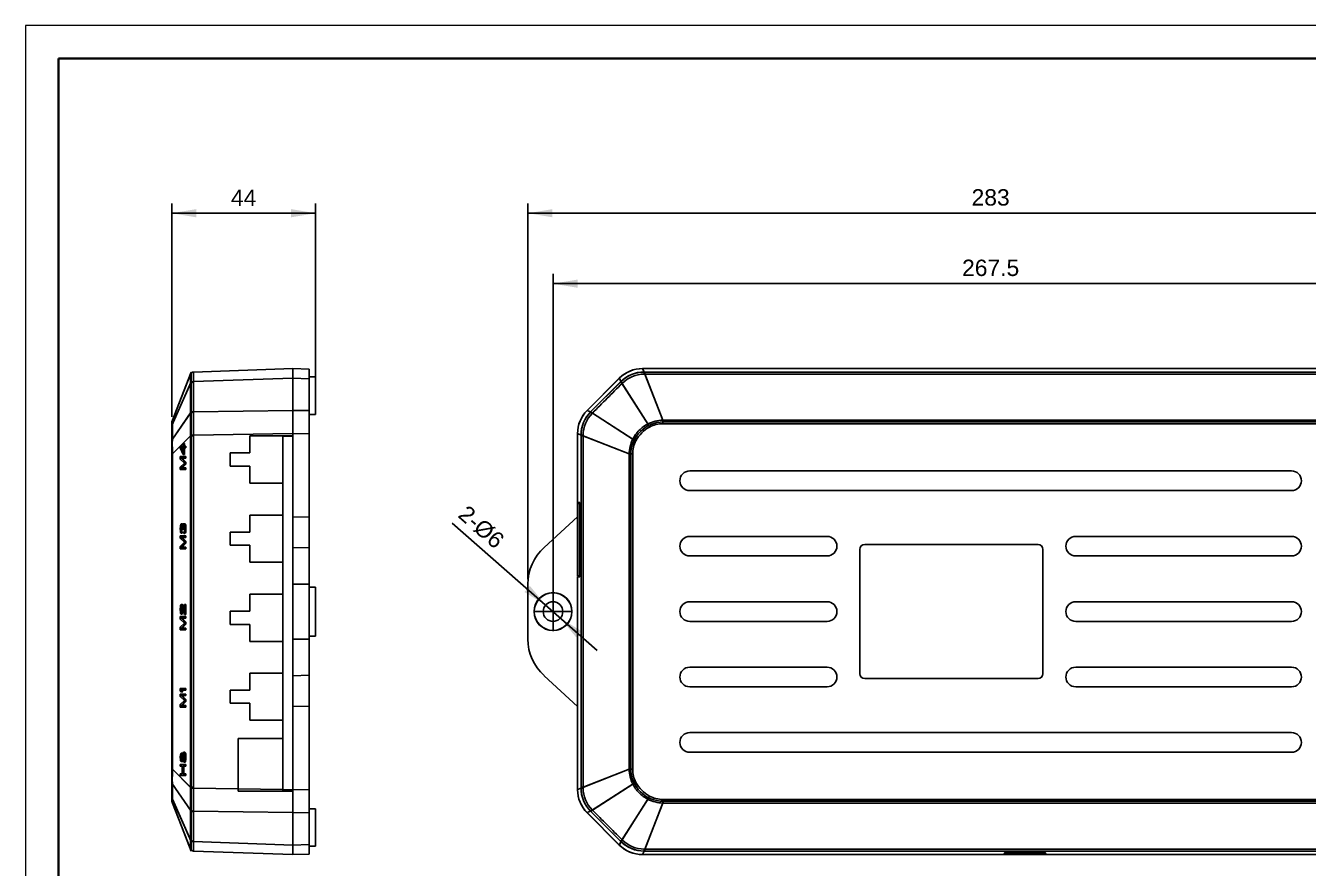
# Model space of a CAD drawing. Header units: millimetres. Extents: x -297 to 297, y -210 to 210.
# Drawn here: x -297 to 95.1, y -47.6 to 210 of the extents above; entities that cross this region are included whole.
import ezdxf

# ---------------------------------------------------------------- set-up
doc = ezdxf.new("R2010")
doc.units = ezdxf.units.MM
doc.layers.get('0').update_dxf_attribs({"lineweight": 20})
doc.layers.add('粗实线层', color=7, linetype='Continuous', lineweight=35)
doc.layers.add('细实线层', color=7, linetype='Continuous', lineweight=18)
doc.styles.add('标准', font='')
doc.styles.get('标准').set_extended_font_data('arial')
doc.dimstyles.new('标准', dxfattribs={"dimscale": 1.5, "dimtxt": 3.333333, "dimasz": 5, "dimexe": 2, "dimexo": 1, "dimgap": 1.5, "dimtad": 1, "dimdec": 1, "dimdsep": 46, "dimtxsty": '标准', "dimcen": 2.5, "dimdle": 10, "dimclrd": 256, "dimclre": 256, "dimclrt": 7, "dimadec": 0, "dimazin": 0, "dimtfac": 0.714286, "dimtdec": 1, "dimtmove": 0, "dimatfit": 3, "dimfxl": 0, "dimtolj": 1, "dimarcsym": 0})

# ---------------------------------------------------------------- blocks, each defined once
blk = doc.blocks.new('*X4')
at = {"lineweight": 25}
for points in [[(-135.78, 131.13), (-128.28, 132.38), (-128.28, 129.88)], [(131.8, 131.13), (124.3, 132.38), (124.3, 129.88)]]:
    blk.add_hatch(color=256, dxfattribs=at).paths.add_polyline_path(points, flags=0)
at = {"linetype": 'Continuous', "lineweight": 25}
for p, q in [((-135.78, 32.37), (-135.78, 134.13)), ((131.8, 32.37), (131.8, 134.13))]:
    blk.add_line(p, q, dxfattribs=at)
at = {"lineweight": 25}
blk.add_line((-135.78, 131.13), (131.8, 131.13), dxfattribs=at)
at = {"color": 7, "lineweight": 25, "insert": (-1.99, 135.93), "char_height": 5, "width": 33.9863, "attachment_point": 5, "style": '标准'}
blk.add_mtext('267.5', dxfattribs=at)
blk = doc.blocks.new('*X5')
at = {"lineweight": 25}
for points in [[(-143.45, 152.66), (-135.95, 153.91), (-135.95, 151.41)], [(139.48, 152.66), (131.98, 153.91), (131.98, 151.41)]]:
    blk.add_hatch(color=256, dxfattribs=at).paths.add_polyline_path(points, flags=0)
at = {"linetype": 'Continuous', "lineweight": 25}
for p, q in [((-143.45, 40.77), (-143.45, 155.66)), ((139.48, 40.77), (139.48, 155.66))]:
    blk.add_line(p, q, dxfattribs=at)
at = {"lineweight": 25}
blk.add_line((-143.45, 152.66), (139.48, 152.66), dxfattribs=at)
at = {"color": 7, "lineweight": 25, "insert": (-1.99, 157.46), "char_height": 5, "width": 22.2637, "attachment_point": 5, "style": '标准'}
blk.add_mtext('283', dxfattribs=at)
blk = doc.blocks.new('*X6')
at = {"lineweight": 25}
for points in [[(-138.04, 32.85), (-142.85, 38.73), (-144.5, 36.85)], [(-133.52, 28.89), (-127.06, 24.89), (-128.71, 23.01)]]:
    blk.add_hatch(color=256, dxfattribs=at).paths.add_polyline_path(points, flags=0)
blk.add_line((-166.63, 57.91), (-122.24, 19.01), dxfattribs=at)
at = {"color": 7, "lineweight": 25, "insert": (-157.73, 56.69), "char_height": 5, "width": 30.0152, "attachment_point": 5, "rotation": 318.7627, "style": '标准'}
blk.add_mtext('2-%%C6', dxfattribs=at)
blk = doc.blocks.new('*X8')
at = {"lineweight": 25}
for points in [[(-252.35, 152.66), (-244.85, 153.91), (-244.85, 151.41)], [(-208.35, 152.66), (-215.85, 153.91), (-215.85, 151.41)]]:
    blk.add_hatch(color=256, dxfattribs=at).paths.add_polyline_path(points, flags=0)
at = {"linetype": 'Continuous', "lineweight": 25}
for p, q in [((-252.35, 90.37), (-252.35, 155.66)), ((-208.35, 92.62), (-208.35, 155.66))]:
    blk.add_line(p, q, dxfattribs=at)
at = {"lineweight": 25}
blk.add_line((-252.35, 152.66), (-208.35, 152.66), dxfattribs=at)
at = {"color": 7, "lineweight": 25, "insert": (-230.35, 157.41), "char_height": 5, "width": 14.6799, "attachment_point": 5, "style": '标准'}
blk.add_mtext('44', dxfattribs=at)
blk = doc.blocks.new('$CAXA_FRAME_13B17AC1$')
at = {"layer": '粗实线层'}
for p, q in [((-287, 200), (-287, -200)), ((287, 200), (-287, 200))]:
    blk.add_line(p, q, dxfattribs=at)
at = {"layer": '细实线层'}
for p, q in [((297, 210), (-297, 210)), ((-297, 210), (-297, -210))]:
    blk.add_line(p, q, dxfattribs=at)

msp = doc.modelspace()

# ---------------------------------------------------------------- linework, layer by layer
at = {"color": 7, "lineweight": 25}
for p, q in [((-246.35, 104.08), (-252.35, 88.87)), ((-252.14, 89.4), (-246.59, 103.47)), ((-246.35, 104.08), (-246.35, -42.34)), ((-246.35, -42.34), (-246.35, 104.08)), ((-245.69, 104.1), (-215.35, 105.16)), ((-245.69, 101.18), (-215.35, 102.24)), ((-215.35, -43.42), (-215.35, 105.16)), ((-215.35, 105.16), (-210.35, 104.99)), ((-215.35, 102.24), (-210.35, 102.06)), ((-210.35, 39.27), (-210.35, 104.99)), ((-210.35, 102.62), (-208.35, 102.62)), ((-208.35, 102.62), (-208.35, 91.12)), ((-115.51, 102.24), (-125.35, 92.39)), ((-125.35, 92.33), (-115.45, 102.24)), ((-115.45, 102.24), (-115.01, 101.18)), ((104.46, 105.16), (-108.44, 105.16)), ((-108.38, 105.16), (-107.94, 104.1)), ((-107.95, 103.47), (-107.7, 103.47)), ((-107.94, 104.1), (-107.7, 104.1)), ((-107.93, 104.08), (-101.99, 88.87)), ((103.96, 104.08), (-107.93, 104.08)), ((103.96, 104.08), (-107.93, 104.08)), ((-107.7, 104.1), (-107.7, 103.47)), ((-107.7, 104.1), (103.72, 104.1)), ((-102.2, 89.4), (-107.7, 103.47)), ((-107.7, 103.47), (103.72, 103.47)), ((-246.35, 101.15), (-252.35, 87.8)), ((-252.15, 88.23), (-246.58, 100.62)), ((-246.58, 100.73), (-246.58, 100.62)), ((-115, 101.15), (-124.27, 91.89)), ((-115, 101.15), (-124.27, 91.89)), ((-124.19, 92), (-115.12, 101.07)), ((-115.12, 101.07), (-115.01, 101.18)), ((-115.12, 101.07), (-114.66, 100.62)), ((-115, 101.15), (-106.49, 87.8)), ((-114.66, 100.62), (-114.55, 100.73)), ((-106.77, 88.23), (-114.66, 100.62)), ((-246.35, 91.89), (-252.35, 83.3)), ((-252.15, 83.58), (-246.58, 91.54)), ((-246.58, 91.54), (-246.58, 91.44)), ((-215.35, 92.33), (-245.69, 91.89)), ((-215.35, 92.39), (-210.35, 92.32)), ((-210.35, 91.12), (-208.35, 91.12)), ((-124.29, 91.89), (-125.35, 92.33)), ((-124.29, 91.89), (-124.19, 92)), ((-124.27, 91.89), (-110.95, 83.3)), ((-124.19, 92), (-123.74, 91.54)), ((-123.85, 91.44), (-123.74, 91.54)), ((-111.39, 83.58), (-123.74, 91.54)), ((-252.35, 88.87), (-252.35, -27.13)), ((-252.35, -27.12), (-252.35, 88.87)), ((-252.35, -26.56), (-252.35, 88.3)), ((-106.27, 87.29), (-106.77, 88.23)), ((-102.2, 88.3), (-102.2, 89.4)), ((98.22, 89.4), (-102.2, 89.4)), ((98.22, 88.3), (-102.2, 88.3)), ((98.01, 88.87), (-101.99, 88.87)), ((98.01, 88.87), (-101.99, 88.87)), ((-246.35, 84.82), (-252.35, 78.87)), ((-246.59, 84.58), (-252.14, 79.08)), ((-246.59, 84.84), (-246.59, -23.09)), ((-245.69, 84.83), (-246.59, 84.84)), ((-245.69, 84.58), (-246.59, 84.58)), ((-215.35, 85.27), (-245.69, 84.83)), ((-245.69, 84.58), (-245.69, -22.84)), ((-228.45, 84.57), (-228.45, 79.37)), ((-215.35, 84.57), (-228.45, 84.57)), ((-215.35, 84.47), (-218.35, 84.37)), ((-218.35, -23.82), (-218.35, 84.37)), ((-217.35, 84.4), (-217.35, 84.57)), ((-215.35, 85.32), (-210.35, 85.25)), ((-128.28, 41.71), (-128.28, 85.32)), ((-127.22, 84.83), (-128.28, 85.27)), ((-127.22, 84.58), (-127.22, 84.83)), ((-127.22, -22.84), (-127.22, 84.58)), ((-127.22, 84.58), (-126.59, 84.58)), ((-127.2, 84.82), (-127.2, -23.08)), ((-127.2, 84.82), (-127.2, -23.08)), ((-127.2, 84.82), (-111.99, 78.87)), ((-126.59, 84.58), (-126.58, 84.84)), ((-126.59, -22.84), (-126.59, 84.58)), ((-112.52, 79.08), (-126.59, 84.58)), ((-110.44, 83.09), (-111.39, 83.58)), ((-252.35, 79.08), (-252.14, 79.08)), ((-252.14, -17.34), (-252.14, 79.08)), ((-249.74, 80.94), (-249.74, 81.44)), ((-249.74, 81.44), (-248.89, 81.44)), ((-248.89, 78.94), (-249.74, 80.94)), ((-249.49, 80.94), (-248.89, 79.52)), ((-248.89, 80.94), (-249.49, 80.94)), ((-249.21, 80.94), (-248.89, 80.19)), ((-248.89, 80.19), (-249.21, 80.94)), ((-248.89, 81.44), (-248.89, 82.27)), ((-248.43, 82.27), (-248.89, 82.27)), ((-248.89, 79.52), (-248.89, 80.94)), ((-248.43, 78.94), (-248.89, 78.94)), ((-248.71, 82.27), (-248.71, 81.44)), ((-247.99, 81.44), (-248.71, 81.44)), ((-248.71, 80.94), (-248.71, 78.94)), ((-247.99, 80.94), (-248.71, 80.94)), ((-248.43, 82.27), (-248.43, 81.44)), ((-248.43, 82.27), (-248.43, 81.44)), ((-248.43, 80.94), (-248.43, 78.94)), ((-248.43, 80.94), (-248.43, 78.94)), ((-248.27, 81.44), (-248.27, 80.94)), ((-247.99, 81.44), (-247.99, 80.94)), ((-247.99, 81.44), (-247.99, 80.94)), ((-234.45, 79.37), (-234.45, 75.37)), ((-234.45, 79.37), (-228.45, 79.37)), ((-112.52, 79.08), (-112.52, -17.34)), ((-111.42, 79.08), (-112.52, 79.08)), ((-111.99, 78.87), (-111.99, -17.13)), ((-111.99, 78.87), (-111.99, -17.13)), ((-111.42, 79.08), (-111.42, -17.34)), ((-249.74, 77.52), (-249.74, 78.27)), ((-247.99, 78.27), (-249.74, 78.27)), ((-248.42, 76.27), (-249.74, 77.52)), ((-249.74, 75.02), (-248.42, 76.27)), ((-249.74, 74.27), (-249.74, 75.02)), ((-249.42, 77.77), (-248.27, 76.6)), ((-247.99, 77.77), (-249.42, 77.77)), ((-248.27, 75.94), (-249.42, 74.77)), ((-247.99, 74.77), (-249.42, 74.77)), ((-249.14, 77.77), (-247.99, 76.6)), ((-249.14, 77.77), (-247.99, 76.6)), ((-247.99, 75.94), (-249.14, 74.77)), ((-247.99, 75.94), (-249.14, 74.77)), ((-248.27, 78.27), (-248.27, 77.77)), ((-248.27, 76.6), (-248.27, 75.94)), ((-247.99, 76.6), (-248.27, 76.6)), ((-247.99, 75.94), (-248.27, 75.94)), ((-248.27, 74.77), (-248.27, 74.27)), ((-247.99, 78.27), (-247.99, 77.77)), ((-247.99, 78.27), (-247.99, 77.77)), ((-247.99, 76.6), (-247.99, 75.94)), ((-247.99, 76.6), (-247.99, 75.94)), ((-247.99, 74.77), (-247.99, 74.27)), ((-247.99, 74.77), (-247.99, 74.27)), ((-234.45, 75.37), (-228.45, 75.37)), ((-228.45, 75.37), (-228.45, 70.17)), ((-247.99, 74.27), (-249.74, 74.27)), ((90.01, 73.87), (-93.99, 73.87)), ((-218.35, 70.17), (-228.45, 70.17)), ((-93.99, 67.87), (90.01, 67.87)), ((-128.28, 64.27), (-127.56, 64.27)), ((-128.28, 64.03), (-128.18, 63.94)), ((-128.28, 64.03), (-127.56, 64.03)), ((-128.18, 63.94), (-128.18, 41.81)), ((-127.56, 63.94), (-128.18, 63.94)), ((-127.56, 64.27), (-127.56, 41.47)), ((-228.45, 60.37), (-228.45, 55.17)), ((-218.35, 60.37), (-228.45, 60.37)), ((-215.35, 59.85), (-210.35, 59.78)), ((-138.53, 50.46), (-128.28, 59.85)), ((-249.74, 56.32), (-249.71, 56.9)), ((-249.74, 56.15), (-249.74, 56.32)), ((-249.71, 55.57), (-249.74, 56.15)), ((-249.71, 56.9), (-249.64, 57.24)), ((-249.64, 55.24), (-249.71, 55.57)), ((-249.64, 57.24), (-249.52, 57.57)), ((-249.52, 54.9), (-249.64, 55.24)), ((-249.55, 56.82), (-249.58, 56.4)), ((-249.58, 56.4), (-249.58, 56.07)), ((-249.3, 56.4), (-249.58, 56.4)), ((-249.58, 56.07), (-249.55, 55.65)), ((-249.3, 56.07), (-249.58, 56.07)), ((-249.49, 57.07), (-249.55, 56.82)), ((-249.27, 56.82), (-249.55, 56.82)), ((-249.55, 55.65), (-249.49, 55.4)), ((-249.27, 55.65), (-249.55, 55.65)), ((-249.52, 57.57), (-249.39, 57.65)), ((-249.39, 54.82), (-249.52, 54.9)), ((-249.39, 57.24), (-249.49, 57.07)), ((-249.21, 57.07), (-249.49, 57.07)), ((-249.49, 55.4), (-249.39, 55.24)), ((-249.21, 55.4), (-249.49, 55.4)), ((-249.05, 57.65), (-249.39, 57.65)), ((-249.39, 55.24), (-249.39, 54.82)), ((-249.11, 55.24), (-249.39, 55.24)), ((-249.33, 57.65), (-249.21, 57.57)), ((-249.21, 57.07), (-249.33, 57.24)), ((-249.27, 56.82), (-249.3, 56.4)), ((-249.27, 56.82), (-249.3, 56.4)), ((-249.3, 56.4), (-249.3, 56.07)), ((-249.3, 56.4), (-249.3, 56.07)), ((-249.3, 56.07), (-249.27, 55.65)), ((-249.3, 56.07), (-249.27, 55.65)), ((-249.21, 57.07), (-249.27, 56.82)), ((-249.21, 57.07), (-249.27, 56.82)), ((-249.27, 55.65), (-249.21, 55.4)), ((-249.27, 55.65), (-249.21, 55.4)), ((-249.21, 57.57), (-249.11, 57.4)), ((-248.93, 57.57), (-249.21, 57.57)), ((-249.14, 56.9), (-249.21, 57.07)), ((-249.21, 55.4), (-249.11, 55.24)), ((-249.21, 55.4), (-249.11, 55.24)), ((-249.08, 56.4), (-249.14, 56.9)), ((-249.11, 57.4), (-249.02, 57.07)), ((-248.96, 57.4), (-249.11, 57.4)), ((-249.11, 55.24), (-249.11, 54.82)), ((-249.11, 55.24), (-249.11, 54.82)), ((-249.08, 56.07), (-249.08, 56.4)), ((-248.68, 56.07), (-249.08, 56.07)), ((-249.05, 57.65), (-248.93, 57.57)), ((-249.05, 57.65), (-248.93, 57.57)), ((-249.02, 57.07), (-248.96, 57.49)), ((-248.96, 57.49), (-248.86, 57.65)), ((-248.92, 56.9), (-248.96, 56.4)), ((-248.96, 56.4), (-248.96, 56.07)), ((-248.68, 56.4), (-248.96, 56.4)), ((-248.86, 57.15), (-248.92, 56.9)), ((-248.65, 56.9), (-248.92, 56.9)), ((-248.86, 57.65), (-248.74, 57.74)), ((-248.74, 57.32), (-248.86, 57.15)), ((-248.58, 57.15), (-248.86, 57.15)), ((-248.33, 57.74), (-248.74, 57.74)), ((-248.61, 57.32), (-248.74, 57.32)), ((-248.65, 56.9), (-248.68, 56.4)), ((-248.65, 56.9), (-248.68, 56.4)), ((-248.68, 56.4), (-248.68, 56.07)), ((-248.68, 56.4), (-248.68, 56.07)), ((-248.58, 57.15), (-248.65, 56.9)), ((-248.58, 57.15), (-248.65, 56.9)), ((-248.61, 57.74), (-248.52, 57.65)), ((-248.55, 57.24), (-248.61, 57.32)), ((-248.61, 55.15), (-248.55, 55.24)), ((-248.61, 54.74), (-248.61, 55.15)), ((-248.49, 57.07), (-248.55, 57.24)), ((-248.55, 55.24), (-248.49, 55.4)), ((-248.52, 57.65), (-248.42, 57.49)), ((-248.24, 57.65), (-248.52, 57.65)), ((-248.42, 54.99), (-248.52, 54.82)), ((-248.46, 56.9), (-248.49, 57.07)), ((-248.49, 55.4), (-248.46, 55.57)), ((-248.42, 56.49), (-248.46, 56.9)), ((-248.46, 55.57), (-248.42, 55.99)), ((-248.42, 57.49), (-248.36, 57.24)), ((-248.15, 57.49), (-248.42, 57.49)), ((-248.42, 55.99), (-248.42, 56.49)), ((-248.36, 55.24), (-248.42, 54.99)), ((-248.15, 54.99), (-248.42, 54.99)), ((-248.36, 57.24), (-248.3, 56.9)), ((-248.08, 57.24), (-248.36, 57.24)), ((-248.3, 55.57), (-248.36, 55.24)), ((-248.08, 55.24), (-248.36, 55.24)), ((-248.33, 57.74), (-248.24, 57.65)), ((-248.33, 57.74), (-248.24, 57.65)), ((-248.3, 56.9), (-248.27, 56.57)), ((-248.02, 56.9), (-248.3, 56.9)), ((-248.27, 55.9), (-248.3, 55.57)), ((-248.02, 55.57), (-248.3, 55.57)), ((-248.27, 56.57), (-248.27, 55.9)), ((-247.99, 56.57), (-248.27, 56.57)), ((-247.99, 55.9), (-248.27, 55.9)), ((-248.24, 57.65), (-248.15, 57.49)), ((-248.24, 57.65), (-248.15, 57.49)), ((-248.15, 54.99), (-248.24, 54.82)), ((-248.15, 54.99), (-248.24, 54.82)), ((-248.15, 57.49), (-248.08, 57.24)), ((-248.15, 57.49), (-248.08, 57.24)), ((-248.08, 55.24), (-248.15, 54.99)), ((-248.08, 55.24), (-248.15, 54.99)), ((-248.08, 57.24), (-248.02, 56.9)), ((-248.08, 57.24), (-248.02, 56.9)), ((-248.02, 55.57), (-248.08, 55.24)), ((-248.02, 55.57), (-248.08, 55.24)), ((-248.02, 56.9), (-247.99, 56.57)), ((-248.02, 56.9), (-247.99, 56.57)), ((-247.99, 55.9), (-248.02, 55.57)), ((-247.99, 55.9), (-248.02, 55.57)), ((-247.99, 56.57), (-247.99, 55.9)), ((-247.99, 56.57), (-247.99, 55.9)), ((-234.45, 55.17), (-234.45, 51.17)), ((-228.45, 55.17), (-234.45, 55.17)), ((-249.74, 53.32), (-249.74, 54.07)), ((-247.99, 54.07), (-249.74, 54.07)), ((-248.42, 52.07), (-249.74, 53.32)), ((-249.74, 50.82), (-248.42, 52.07)), ((-249.42, 53.57), (-248.27, 52.4)), ((-247.99, 53.57), (-249.42, 53.57)), ((-248.27, 51.74), (-249.42, 50.57)), ((-249.11, 54.82), (-249.39, 54.82)), ((-249.14, 53.57), (-247.99, 52.4)), ((-249.14, 53.57), (-247.99, 52.4)), ((-247.99, 51.74), (-249.14, 50.57)), ((-247.99, 51.74), (-249.14, 50.57)), ((-248.52, 54.82), (-248.61, 54.74)), ((-248.33, 54.74), (-248.61, 54.74)), ((-248.24, 54.82), (-248.52, 54.82)), ((-248.24, 54.82), (-248.33, 54.74)), ((-248.24, 54.82), (-248.33, 54.74)), ((-248.27, 54.07), (-248.27, 53.57)), ((-248.27, 52.4), (-248.27, 51.74)), ((-247.99, 52.4), (-248.27, 52.4)), ((-247.99, 51.74), (-248.27, 51.74)), ((-247.99, 54.07), (-247.99, 53.57)), ((-247.99, 54.07), (-247.99, 53.57)), ((-247.99, 52.4), (-247.99, 51.74)), ((-247.99, 52.4), (-247.99, 51.74)), ((-234.45, 51.17), (-228.45, 51.17)), ((-228.45, 51.17), (-228.45, 45.97)), ((-51.99, 53.87), (-93.99, 53.87)), ((12.51, 51.37), (-40.49, 51.37)), ((90.01, 53.87), (24.01, 53.87)), ((-249.74, 50.07), (-249.74, 50.82)), ((-247.99, 50.07), (-249.74, 50.07)), ((-247.99, 50.57), (-249.42, 50.57)), ((-248.27, 50.57), (-248.27, 50.07)), ((-247.99, 50.57), (-247.99, 50.07)), ((-247.99, 50.57), (-247.99, 50.07)), ((-215.35, 50.46), (-210.35, 50.33)), ((-93.99, 47.87), (-51.99, 47.87)), ((-41.99, 49.87), (-41.99, 11.87)), ((14.01, 11.87), (14.01, 49.87)), ((24.01, 47.87), (90.01, 47.87)), ((-218.35, 45.97), (-228.45, 45.97)), ((-215.35, 39.27), (-210.35, 39.27)), ((-210.35, 22.47), (-210.35, 39.27)), ((-143.45, 22.47), (-143.45, 39.27)), ((-128.28, 41.71), (-128.18, 41.81)), ((-128.28, 41.71), (-127.56, 41.71)), ((-128.28, 41.47), (-128.28, -23.58)), ((-128.28, 41.47), (-127.56, 41.47)), ((-128.18, 41.81), (-127.56, 41.81)), ((-228.45, 36.17), (-228.45, 30.97)), ((-218.35, 36.17), (-228.45, 36.17)), ((-210.35, 38.37), (-208.35, 38.37)), ((-208.35, 38.37), (-208.35, 23.37)), ((-135.78, 24.87), (-135.78, 36.87)), ((-249.74, 31.76), (-249.71, 32.26)), ((-249.74, 31.43), (-249.74, 31.76)), ((-249.71, 30.84), (-249.74, 31.43)), ((-249.71, 32.26), (-249.64, 32.59)), ((-249.64, 32.59), (-249.52, 32.93)), ((-249.55, 32.09), (-249.58, 31.68)), ((-249.58, 31.68), (-249.58, 31.34)), ((-249.3, 31.68), (-249.58, 31.68)), ((-249.49, 32.34), (-249.55, 32.09)), ((-249.27, 32.09), (-249.55, 32.09)), ((-249.52, 32.93), (-249.39, 33.01)), ((-249.39, 32.51), (-249.49, 32.34)), ((-249.21, 32.34), (-249.49, 32.34)), ((-249.05, 33.01), (-249.39, 33.01)), ((-249.33, 33.01), (-249.21, 32.93)), ((-249.21, 32.34), (-249.33, 32.51)), ((-249.27, 32.09), (-249.3, 31.68)), ((-249.27, 32.09), (-249.3, 31.68)), ((-249.3, 31.68), (-249.3, 31.34)), ((-249.3, 31.68), (-249.3, 31.34)), ((-249.21, 32.34), (-249.27, 32.09)), ((-249.21, 32.34), (-249.27, 32.09)), ((-249.21, 32.93), (-249.11, 32.76)), ((-248.93, 32.93), (-249.21, 32.93)), ((-248.42, 30.01), (-249.21, 32.34)), ((-249.11, 32.76), (-248.42, 30.68)), ((-248.83, 32.76), (-249.11, 32.76)), ((-249.05, 33.01), (-248.93, 32.93)), ((-249.05, 33.01), (-248.93, 32.93)), ((-248.93, 32.93), (-248.83, 32.76)), ((-248.93, 32.93), (-248.83, 32.76)), ((-248.83, 32.76), (-248.42, 31.52)), ((-248.83, 32.76), (-248.42, 31.52)), ((-248.42, 30.68), (-248.42, 33.01)), ((-247.99, 33.01), (-248.42, 33.01)), ((-248.27, 33.01), (-248.27, 30.01)), ((-247.99, 33.01), (-247.99, 30.01)), ((-247.99, 33.01), (-247.99, 30.01)), ((-51.99, 33.87), (-93.99, 33.87)), ((90.01, 33.87), (24.01, 33.87)), ((-249.74, 28.59), (-249.74, 29.34)), ((-247.99, 29.34), (-249.74, 29.34)), ((-248.42, 27.34), (-249.74, 28.59)), ((-249.64, 30.51), (-249.71, 30.84)), ((-249.52, 30.18), (-249.64, 30.51)), ((-249.58, 31.34), (-249.55, 30.93)), ((-249.3, 31.34), (-249.58, 31.34)), ((-249.55, 30.93), (-249.49, 30.68)), ((-249.27, 30.93), (-249.55, 30.93)), ((-249.39, 30.09), (-249.52, 30.18)), ((-249.49, 30.68), (-249.39, 30.51)), ((-249.21, 30.68), (-249.49, 30.68)), ((-249.42, 28.84), (-248.27, 27.68)), ((-247.99, 28.84), (-249.42, 28.84)), ((-249.39, 30.51), (-249.39, 30.09)), ((-249.11, 30.51), (-249.39, 30.51)), ((-249.11, 30.09), (-249.39, 30.09)), ((-249.3, 31.34), (-249.27, 30.93)), ((-249.3, 31.34), (-249.27, 30.93)), ((-249.27, 30.93), (-249.21, 30.68)), ((-249.27, 30.93), (-249.21, 30.68)), ((-249.21, 30.68), (-249.11, 30.51)), ((-249.21, 30.68), (-249.11, 30.51)), ((-249.14, 28.84), (-247.99, 27.68)), ((-249.14, 28.84), (-247.99, 27.68)), ((-249.11, 30.51), (-249.11, 30.09)), ((-249.11, 30.51), (-249.11, 30.09)), ((-247.99, 30.01), (-248.42, 30.01)), ((-248.27, 29.34), (-248.27, 28.84)), ((-248.27, 27.68), (-248.27, 27.01)), ((-247.99, 27.68), (-248.27, 27.68)), ((-247.99, 29.34), (-247.99, 28.84)), ((-247.99, 29.34), (-247.99, 28.84)), ((-247.99, 27.68), (-247.99, 27.01)), ((-247.99, 27.68), (-247.99, 27.01)), ((-234.45, 30.97), (-234.45, 26.97)), ((-228.45, 30.97), (-234.45, 30.97)), ((-141.78, 30.87), (-129.78, 30.87)), ((-93.99, 27.87), (-51.99, 27.87)), ((24.01, 27.87), (90.01, 27.87)), ((-249.74, 26.09), (-248.42, 27.34)), ((-249.74, 25.34), (-249.74, 26.09)), ((-247.99, 25.34), (-249.74, 25.34)), ((-248.27, 27.01), (-249.42, 25.84)), ((-247.99, 25.84), (-249.42, 25.84)), ((-247.99, 27.01), (-249.14, 25.84)), ((-247.99, 27.01), (-249.14, 25.84)), ((-247.99, 27.01), (-248.27, 27.01)), ((-248.27, 25.84), (-248.27, 25.34)), ((-247.99, 25.84), (-247.99, 25.34)), ((-247.99, 25.84), (-247.99, 25.34)), ((-234.45, 26.97), (-228.45, 26.97)), ((-228.45, 26.97), (-228.45, 21.77)), ((-218.35, 21.77), (-228.45, 21.77)), ((-215.35, 22.47), (-210.35, 22.47)), ((-208.35, 23.37), (-210.35, 23.37)), ((-210.35, -43.25), (-210.35, 22.47)), ((-218.35, 12.07), (-228.45, 12.07)), ((-228.45, 12.07), (-228.45, 6.87)), ((-51.99, 13.87), (-93.99, 13.87)), ((90.01, 13.87), (24.01, 13.87)), ((-215.35, 11.28), (-210.35, 11.41)), ((-128.28, 1.89), (-138.53, 11.28)), ((-93.99, 7.87), (-51.99, 7.87)), ((-40.49, 10.37), (12.51, 10.37)), ((24.01, 7.87), (90.01, 7.87)), ((-247.99, 7.34), (-249.74, 7.34)), ((-249.74, 6.84), (-249.74, 7.34)), ((-249.52, 6.34), (-249.74, 6.84)), ((-247.99, 5.67), (-249.74, 5.67)), ((-249.74, 4.92), (-249.74, 5.67)), ((-248.42, 3.67), (-249.74, 4.92)), ((-248.99, 6.34), (-249.52, 6.34)), ((-249.49, 6.84), (-249.27, 6.34)), ((-247.99, 6.84), (-249.49, 6.84)), ((-249.42, 5.17), (-248.27, 4)), ((-247.99, 5.17), (-249.42, 5.17)), ((-249.21, 6.84), (-248.99, 6.34)), ((-249.21, 6.84), (-248.99, 6.34)), ((-249.14, 5.17), (-247.99, 4)), ((-249.14, 5.17), (-247.99, 4)), ((-248.27, 7.34), (-248.27, 6.84)), ((-248.27, 5.67), (-248.27, 5.17)), ((-247.99, 4), (-248.27, 4)), ((-248.27, 4), (-248.27, 3.34)), ((-247.99, 7.34), (-247.99, 6.84)), ((-247.99, 7.34), (-247.99, 6.84)), ((-247.99, 5.67), (-247.99, 5.17)), ((-247.99, 5.67), (-247.99, 5.17)), ((-247.99, 4), (-247.99, 3.34)), ((-247.99, 4), (-247.99, 3.34)), ((-228.45, 6.87), (-234.45, 6.87)), ((-234.45, 6.87), (-234.45, 2.87)), ((-249.74, 2.42), (-248.42, 3.67)), ((-249.74, 1.67), (-249.74, 2.42)), ((-247.99, 1.67), (-249.74, 1.67)), ((-248.27, 3.34), (-249.42, 2.17)), ((-247.99, 2.17), (-249.42, 2.17)), ((-247.99, 3.34), (-249.14, 2.17)), ((-247.99, 3.34), (-249.14, 2.17)), ((-247.99, 3.34), (-248.27, 3.34)), ((-248.27, 2.17), (-248.27, 1.67)), ((-247.99, 2.17), (-247.99, 1.67)), ((-247.99, 2.17), (-247.99, 1.67)), ((-234.45, 2.87), (-228.45, 2.87)), ((-228.45, 2.87), (-228.45, -2.33)), ((-215.35, 1.89), (-210.35, 1.97)), ((-218.35, -2.33), (-228.45, -2.33)), ((90.01, -6.13), (-93.99, -6.13)), ((-218.35, -7.93), (-232.05, -7.93)), ((-232.05, -24.03), (-232.05, -7.93)), ((-249.74, -13.45), (-249.71, -13.03)), ((-249.74, -13.87), (-249.74, -13.45)), ((-249.71, -14.2), (-249.74, -13.87)), ((-249.71, -13.03), (-249.61, -12.7)), ((-249.64, -14.53), (-249.71, -14.2)), ((-249.52, -14.87), (-249.64, -14.53)), ((-249.61, -12.7), (-249.49, -12.45)), ((-249.52, -13.12), (-249.55, -13.37)), ((-249.27, -13.37), (-249.55, -13.37)), ((-249.55, -13.37), (-249.55, -13.87)), ((-249.27, -13.87), (-249.55, -13.87)), ((-249.55, -13.87), (-249.52, -14.12)), ((-249.46, -12.95), (-249.52, -13.12)), ((-249.24, -13.12), (-249.52, -13.12)), ((-249.24, -14.12), (-249.52, -14.12)), ((-249.52, -14.12), (-249.46, -14.37)), ((-249.39, -14.95), (-249.52, -14.87)), ((-249.49, -12.45), (-249.39, -12.37)), ((-249.39, -12.87), (-249.46, -12.95)), ((-249.18, -12.95), (-249.46, -12.95)), ((-249.46, -14.37), (-249.36, -14.45)), ((-249.18, -14.37), (-249.46, -14.37)), ((-249.11, -12.37), (-249.39, -12.37)), ((-249.39, -12.37), (-249.39, -12.87)), ((-249.11, -12.87), (-249.39, -12.87)), ((-248.99, -14.95), (-249.39, -14.95)), ((-249.3, -14.45), (-249.21, -14.37)), ((-249.24, -13.12), (-249.27, -13.37)), ((-249.27, -13.37), (-249.24, -13.12)), ((-249.27, -13.37), (-249.27, -13.87)), ((-249.27, -13.87), (-249.27, -13.37)), ((-249.27, -13.87), (-249.24, -14.12)), ((-249.24, -14.12), (-249.27, -13.87)), ((-249.14, -14.87), (-249.27, -14.95)), ((-249.18, -12.95), (-249.24, -13.12)), ((-249.24, -13.12), (-249.18, -12.95)), ((-249.24, -14.12), (-249.19, -14.31)), ((-249.19, -14.31), (-249.24, -14.12)), ((-249.21, -14.37), (-249.14, -14.12)), ((-249.11, -12.87), (-249.18, -12.95)), ((-249.18, -12.95), (-249.11, -12.87)), ((-249.14, -14.12), (-249.11, -13.87)), ((-249.02, -14.53), (-249.14, -14.87)), ((-248.86, -14.87), (-249.14, -14.87)), ((-249.11, -12.37), (-249.11, -12.87)), ((-249.11, -12.87), (-249.11, -12.37)), ((-249.11, -13.37), (-249.08, -12.95)), ((-249.11, -13.87), (-249.11, -13.37)), ((-249.08, -12.95), (-249.02, -12.62)), ((-249.02, -12.62), (-248.89, -12.28)), ((-248.96, -14.2), (-249.02, -14.53)), ((-248.74, -14.53), (-249.02, -14.53)), ((-248.99, -14.95), (-248.86, -14.87)), ((-248.86, -14.87), (-248.99, -14.95)), ((-248.92, -13.87), (-248.96, -14.2)), ((-248.68, -14.2), (-248.96, -14.2)), ((-248.89, -13.03), (-248.92, -13.37)), ((-248.65, -13.37), (-248.92, -13.37)), ((-248.92, -13.37), (-248.92, -13.87)), ((-248.65, -13.87), (-248.92, -13.87)), ((-248.89, -12.28), (-248.77, -12.12)), ((-248.83, -12.78), (-248.89, -13.03)), ((-248.61, -13.03), (-248.89, -13.03)), ((-248.74, -14.53), (-248.86, -14.87)), ((-248.86, -14.87), (-248.74, -14.53)), ((-248.74, -12.62), (-248.83, -12.78)), ((-248.55, -12.78), (-248.83, -12.78)), ((-248.33, -12.12), (-248.77, -12.12)), ((-248.64, -12.62), (-248.74, -12.62)), ((-248.68, -14.2), (-248.74, -14.53)), ((-248.74, -14.53), (-248.68, -14.2)), ((-248.65, -13.87), (-248.68, -14.2)), ((-248.68, -14.2), (-248.65, -13.87)), ((-248.67, -14.7), (-248.58, -14.62)), ((-248.67, -15.2), (-248.67, -14.7)), ((-248.55, -15.12), (-248.67, -15.2)), ((-248.4, -15.2), (-248.67, -15.2)), ((-248.61, -13.03), (-248.65, -13.37)), ((-248.65, -13.37), (-248.61, -13.03)), ((-248.65, -13.37), (-248.65, -13.87)), ((-248.65, -13.87), (-248.65, -13.37)), ((-248.55, -12.78), (-248.64, -12.62)), ((-248.61, -12.12), (-248.49, -12.28)), ((-248.55, -12.78), (-248.61, -13.03)), ((-248.61, -13.03), (-248.55, -12.78)), ((-248.58, -14.62), (-248.49, -14.37)), ((-248.49, -13.03), (-248.55, -12.78)), ((-248.39, -14.87), (-248.55, -15.12)), ((-248.27, -15.12), (-248.55, -15.12)), ((-248.21, -12.28), (-248.49, -12.28)), ((-248.49, -12.28), (-248.36, -12.62)), ((-248.46, -13.37), (-248.49, -13.03)), ((-248.49, -14.37), (-248.46, -14.03)), ((-248.46, -14.03), (-248.46, -13.37)), ((-248.4, -15.2), (-248.27, -15.12)), ((-248.27, -15.12), (-248.4, -15.2)), ((-248.3, -14.45), (-248.39, -14.87)), ((-248.11, -14.87), (-248.39, -14.87)), ((-248.08, -12.62), (-248.36, -12.62)), ((-248.36, -12.62), (-248.3, -12.95)), ((-248.33, -12.12), (-248.21, -12.28)), ((-248.21, -12.28), (-248.33, -12.12)), ((-248.02, -12.95), (-248.3, -12.95)), ((-248.3, -12.95), (-248.27, -13.37)), ((-248.27, -14.03), (-248.3, -14.45)), ((-248.02, -14.45), (-248.3, -14.45)), ((-247.99, -13.37), (-248.27, -13.37)), ((-248.27, -13.37), (-248.27, -14.03)), ((-247.99, -14.03), (-248.27, -14.03)), ((-248.11, -14.87), (-248.27, -15.12)), ((-248.27, -15.12), (-248.11, -14.87)), ((-248.21, -12.28), (-248.08, -12.62)), ((-248.08, -12.62), (-248.21, -12.28)), ((-248.02, -14.45), (-248.11, -14.87)), ((-248.11, -14.87), (-248.02, -14.45)), ((-248.08, -12.62), (-248.02, -12.95)), ((-248.02, -12.95), (-248.08, -12.62)), ((-248.02, -12.95), (-247.99, -13.37)), ((-247.99, -13.37), (-248.02, -12.95)), ((-247.99, -14.03), (-248.02, -14.45)), ((-248.02, -14.45), (-247.99, -14.03)), ((-247.99, -13.37), (-247.99, -14.03)), ((-247.99, -14.03), (-247.99, -13.37)), ((-93.99, -12.13), (90.01, -12.13)), ((-246.35, -23.08), (-252.35, -17.13)), ((-252.35, -17.34), (-252.14, -17.34)), ((-252.14, -17.34), (-246.59, -22.84)), ((-247.99, -15.87), (-249.74, -15.87)), ((-249.74, -16.37), (-249.74, -15.87)), ((-249.14, -16.37), (-249.74, -16.37)), ((-249.74, -18.7), (-249.14, -18.7)), ((-249.74, -19.2), (-249.74, -18.7)), ((-247.99, -19.2), (-249.74, -19.2)), ((-249.14, -18.7), (-249.14, -16.37)), ((-247.99, -16.37), (-248.96, -16.37)), ((-248.96, -16.37), (-248.96, -18.7)), ((-247.99, -18.7), (-248.96, -18.7)), ((-248.68, -16.37), (-248.68, -18.7)), ((-248.68, -16.37), (-248.68, -18.7)), ((-248.27, -15.87), (-248.27, -16.37)), ((-248.27, -18.7), (-248.27, -19.2)), ((-247.99, -15.87), (-247.99, -16.37)), ((-247.99, -15.87), (-247.99, -16.37)), ((-247.99, -18.7), (-247.99, -19.2)), ((-247.99, -18.7), (-247.99, -19.2)), ((-127.2, -23.08), (-111.99, -17.13)), ((-112.52, -17.34), (-126.59, -22.84)), ((-111.42, -17.34), (-112.52, -17.34)), ((-246.35, -30.14), (-252.35, -21.56)), ((-252.15, -21.84), (-246.58, -29.8)), ((-245.69, -22.84), (-246.59, -22.84)), ((-245.69, -23.09), (-246.59, -23.09)), ((-218.34, -23.48), (-245.69, -23.09)), ((-215.35, -23.58), (-210.35, -23.51)), ((-128.28, -23.52), (-127.22, -23.09)), ((-127.22, -22.84), (-126.59, -22.84)), ((-127.22, -23.09), (-127.22, -22.84)), ((-126.58, -23.09), (-126.59, -22.84)), ((-124.27, -30.14), (-110.95, -21.56)), ((-111.39, -21.84), (-123.74, -29.8)), ((-110.44, -21.35), (-111.39, -21.84)), ((-246.35, -39.41), (-252.35, -26.06)), ((-252.35, -27.13), (-246.35, -42.34)), ((-252.15, -26.49), (-246.58, -38.88)), ((-252.15, -26.57), (-252.15, -26.49)), ((-215.35, -24.03), (-232.05, -24.03)), ((-215.35, -23.58), (-218.35, -23.58)), ((-215.35, -23.93), (-218.35, -23.82)), ((-217.35, -24.03), (-217.35, -23.86)), ((-217.35, -23.86), (-217.35, -24.03)), ((-115, -39.41), (-106.49, -26.06)), ((-106.77, -26.49), (-114.66, -38.88)), ((-107.93, -42.34), (-101.99, -27.13)), ((-106.27, -25.55), (-106.77, -26.49)), ((-102.2, -26.56), (-102.2, -27.66)), ((-102.2, -26.56), (98.22, -26.56)), ((-101.99, -27.13), (98.01, -27.13)), ((-101.99, -27.13), (98.01, -27.13)), ((-252.14, -27.66), (-246.59, -41.73)), ((-246.58, -29.69), (-246.58, -29.8)), ((-245.69, -30.15), (-215.35, -30.59)), ((-215.35, -30.65), (-210.35, -30.58)), ((-210.35, -29.38), (-208.35, -29.38)), ((-208.35, -29.38), (-208.35, -40.88)), ((-125.35, -30.59), (-124.29, -30.15)), ((-115.45, -40.49), (-125.35, -30.59)), ((-125.35, -30.65), (-115.51, -40.49)), ((-124.19, -30.25), (-124.29, -30.15)), ((-124.27, -30.14), (-115, -39.41)), ((-124.27, -30.14), (-115, -39.41)), ((-124.19, -30.25), (-123.74, -29.8)), ((-115.12, -39.33), (-124.19, -30.25)), ((-123.74, -29.8), (-123.85, -29.69)), ((-102.2, -27.66), (-107.7, -41.73)), ((-102.2, -27.66), (98.22, -27.66)), ((-246.58, -38.88), (-246.58, -38.99)), ((-115.12, -39.33), (-114.66, -38.88)), ((-114.55, -38.99), (-114.66, -38.88)), ((-215.35, -40.49), (-245.69, -39.43)), ((-215.35, -43.42), (-245.69, -42.36)), ((-215.35, -40.49), (-210.35, -40.32)), ((-210.35, -40.88), (-208.35, -40.88)), ((-115.01, -39.43), (-115.45, -40.49)), ((-115.01, -39.43), (-115.12, -39.33)), ((-107.94, -42.36), (-108.38, -43.42)), ((-107.7, -41.73), (-107.95, -41.73)), ((-107.7, -42.36), (-107.94, -42.36)), ((-107.93, -42.34), (103.96, -42.34)), ((-107.93, -42.34), (103.96, -42.34)), ((-107.7, -42.36), (-107.7, -41.73)), ((103.72, -41.73), (-107.7, -41.73)), ((103.72, -42.36), (-107.7, -42.36)), ((2.01, -43.42), (2.31, -42.81)), ((2.26, -43.42), (2.26, -42.91)), ((14.71, -42.81), (2.31, -42.81)), ((2.36, -42.81), (2.36, -43.32)), ((14.66, -43.32), (14.66, -42.81)), ((15.02, -43.42), (14.71, -42.81)), ((14.76, -43.42), (14.76, -42.91)), ((-215.35, -43.42), (-210.35, -43.25)), ((-108.44, -43.42), (104.46, -43.42)), ((2.26, -43.42), (2.36, -43.32)), ((2.36, -43.32), (14.66, -43.32)), ((14.76, -43.42), (14.66, -43.32))]:
    msp.add_line(p, q, dxfattribs=at)
for radius in [5.8, 5.75, 3]:
    msp.add_circle((-135.78, 30.87), radius, dxfattribs=at)
for centre, radius, start, end in [((-245.65, 103.1), 1, 91.9917, 158.6879), ((-107.95, 94.12), 9.99, 89.9834, 135.0146), ((-107.94, 94.09), 9.99, 89.9988, 135.0012), ((-107.85, 93.89), 9.58, 90.6399, 134.4259), ((2378.47, 96.15), 2625.06, 179.90229, 180.10044), ((937.85, 96.59), 1183.55, 179.78307, 180.22237), ((-234.01, 101.03), 11.68, 179.2657, 179.7807), ((1147.19, -1170.21), 1790.89, 134.79704, 135.20777), ((-233.96, 92.04), 11.73, 180.2223, 180.7234), ((-117.23, 84.83), 9.99, 134.9859, 180.0163), ((-117.2, 84.82), 9.99, 134.9988, 180.0012), ((-117.01, 84.73), 9.58, 135.5671, 179.3593), ((-249.35, 88.3), 3, 158.4713, 180), ((-212.29, 89.08), 39.87, 180.618, 181.2204), ((-331.89, 86.49), 79.76, 0.6045, 1.252), ((-101.99, 78.87), 10, 90, 180), ((-101.99, 78.87), 10, 90, 180), ((-101.77, 78.18), 11.23, 92.1702, 116.4599), ((-102.2, 79.56), 8.74, 89.9918, 117.8135), ((-102.43, 82.06), 149.73, 179.4174, 179.7779), ((-57.46, 81.95), 194.7, 179.7964, 180.8441), ((-222.36, 84.58), 23.33, 179.3886, 179.9973), ((-101.29, 78.65), 11.24, 153.9964, 177.8271), ((-102.69, 79.08), 8.73, 152.6442, 180.0053), ((-93.99, 70.87), 3, 90, 270), ((90.01, 70.87), 3, 270, 90), ((-93.99, 50.87), 3, 90, 270), ((-51.99, 50.87), 3, 270, 90), ((-40.49, 49.87), 1.5, 90, 180), ((12.51, 49.87), 1.5, 0, 90), ((24.01, 50.87), 3, 90, 270), ((90.01, 50.87), 3, 270, 90), ((-128.28, 39.27), 15.17, 132.5, 180), ((-93.99, 30.87), 3, 90, 270), ((-51.99, 30.87), 3, 270, 90), ((24.01, 30.87), 3, 90, 270), ((90.01, 30.87), 3, 270, 90), ((-128.28, 22.47), 15.17, 180, 227.5), ((-93.99, 10.87), 3, 90, 270), ((-51.99, 10.87), 3, 270, 90), ((-40.49, 11.87), 1.5, 180, 270), ((12.51, 11.87), 1.5, 270, 0), ((24.01, 10.87), 3, 90, 270), ((90.01, 10.87), 3, 270, 90), ((-93.99, -9.13), 3, 90, 270), ((90.01, -9.13), 3, 270, 90), ((-62.55, -20.18), 189.61, 179.1419, 180.2177), ((-101.29, -16.91), 11.24, 182.1719, 206.0046), ((-101.99, -17.13), 10, 180, 270), ((-101.99, -17.13), 10, 180, 270), ((-102.69, -17.34), 8.73, 179.9938, 207.3567), ((-110.53, -20.37), 141.63, 180.2115, 180.5926), ((-833.61, -26.59), 587.04, 359.69662, 0.34065), ((-222.36, -22.84), 23.33, 180.0027, 180.6114), ((-117.23, -23.09), 9.99, 179.9834, 225.0143), ((-117.2, -23.08), 9.99, 180, 225.0024), ((-117.01, -22.99), 9.58, 180.641, 224.4325), ((-249.35, -26.56), 3, 180, 201.5287), ((-330.77, -24.77), 78.64, 358.7441, 359.3809), ((-101.77, -16.44), 11.23, 243.5411, 267.8287), ((-102.2, -17.82), 8.74, 242.1874, 270.0073), ((2397.89, -34.4), 2644.48, 179.90029, 180.09698), ((937.85, -34.85), 1183.55, 179.77763, 180.21693), ((-233.96, -30.3), 11.73, 179.2766, 179.7777), ((1147.19, 1231.95), 1790.89, 224.79223, 225.20296), ((-107.85, -32.15), 9.58, 225.5748, 269.3593), ((-245.65, -41.36), 1, 201.5287, 267.9997), ((-234.01, -39.28), 11.68, 180.2193, 180.7343), ((-107.95, -32.37), 9.99, 224.9855, 270.0165), ((-107.94, -32.34), 9.99, 224.9988, 270.0012)]:
    msp.add_arc(centre, radius, start, end, dxfattribs=at)
for centre, major_axis, start_param, end_param in [((-108.44, 95.16), (3.83, -9.25), 2.749146, 3.534039), ((-108.38, 95.16), (-3.83, 9.25), 5.890739, 6.675632), ((-107.93, 94.07), (-3.83, 9.25), 5.890739, 6.675632), ((-118.27, 85.32), (-9.25, 3.83), 5.890739, 6.675632), ((-118.27, 85.26), (9.25, -3.83), 2.749146, 3.534039), ((-117.19, 84.81), (9.25, -3.83), 2.749146, 3.534039), ((-118.27, -23.52), (-9.25, -3.83), 5.890739, 6.675632), ((-117.19, -23.07), (-9.25, -3.83), 5.890739, 6.675632), ((-118.27, -23.58), (-9.25, -3.83), 5.890739, 6.675632), ((-108.44, -33.41), (-3.83, -9.25), 5.890739, 6.675632), ((-108.38, -33.41), (3.83, 9.25), 2.749146, 3.534039), ((-107.93, -32.33), (3.83, 9.25), 2.749146, 3.534039)]:
    msp.add_ellipse(centre, major_axis=major_axis, ratio=0.999286, start_param=start_param, end_param=end_param, dxfattribs=at)
for points, knots in [([(-246.59, 103.47), (-246.58, 103.46), (-246.58, 103.44), (-246.58, 103.41), (-246.58, 103.35), (-246.58, 103.23), (-246.58, 103.02), (-246.58, 102.71), (-246.58, 102.32), (-246.58, 101.65), (-246.58, 101.11), (-246.58, 100.73)], [0, 0, 0, 0, 43.162641, 142.103757, 297.257123, 508.553543, 1098.0946, 1905.612665, 2923.374341, 4142.68021, 7139.373293, 7139.373293, 7139.373293, 7139.373293]), ([(-245.69, 104.1), (-245.69, 104.1), (-245.69, 104.08), (-245.68, 104.05), (-245.68, 103.99), (-245.68, 103.91), (-245.68, 103.8), (-245.67, 103.61), (-245.67, 103.31), (-245.67, 102.9), (-245.68, 102.39), (-245.68, 101.81), (-245.68, 101.4), (-245.69, 101.18)], [0, 0, 0, 0, 36.783092, 143.125556, 319.844066, 566.689909, 883.134483, 1268.431293, 2241.757526, 3477.34818, 4963.354998, 6686.29612, 8628.113083, 8628.113083, 8628.113083, 8628.113083]), ([(-107.94, 104.1), (-107.95, 104.09), (-107.94, 104.02), (-107.95, 103.9), (-107.95, 103.7), (-107.95, 103.55), (-107.95, 103.47)], [0, 0, 0, 0, 166.170521, 585.450293, 1224.201527, 2026.381718, 2026.381718, 2026.381718, 2026.381718]), ([(-245.69, 101.18), (-245.87, 101.17), (-246.22, 101.1), (-246.51, 100.87), (-246.58, 100.73)], [0, 0, 0, 0, 1043.057431, 1929.681961, 1929.681961, 1929.681961, 1929.681961]), ([(-245.69, 101.07), (-245.87, 101.07), (-246.22, 101), (-246.51, 100.76), (-246.58, 100.62)], [0, 0, 0, 0, 1041.977697, 1929.20549, 1929.20549, 1929.20549, 1929.20549]), ([(-115.01, 101.18), (-115, 101.17), (-114.95, 101.12), (-114.86, 101.04), (-114.72, 100.9), (-114.61, 100.79), (-114.55, 100.73)], [0, 0, 0, 0, 169.43875, 597.230204, 1248.758094, 2066.436862, 2066.436862, 2066.436862, 2066.436862]), ([(-246.58, 91.44), (-246.58, 90.96), (-246.57, 88.76), (-246.58, 86.56), (-246.59, 84.84)], [0, 0, 0, 0, 405.657782, 1884.048905, 1884.048905, 1884.048905, 1884.048905]), ([(-245.69, 92), (-245.87, 91.99), (-246.22, 91.92), (-246.51, 91.68), (-246.58, 91.54)], [0, 0, 0, 0, 1019.767734, 1888.937422, 1888.937422, 1888.937422, 1888.937422]), ([(-245.69, 91.89), (-245.87, 91.89), (-246.22, 91.81), (-246.51, 91.58), (-246.58, 91.44)], [0, 0, 0, 0, 1019.107543, 1888.478101, 1888.478101, 1888.478101, 1888.478101]), ([(-245.69, 91.89), (-245.68, 90.81), (-245.67, 88.46), (-245.68, 86.1), (-245.69, 84.83)], [0, 0, 0, 0, 861.92385, 1878.961488, 1878.961488, 1878.961488, 1878.961488]), ([(-124.29, 91.89), (-124.28, 91.88), (-124.24, 91.84), (-124.15, 91.74), (-124.01, 91.6), (-123.91, 91.5), (-123.85, 91.44)], [0, 0, 0, 0, 169.989334, 599.195607, 1252.853347, 2073.13692, 2073.13692, 2073.13692, 2073.13692]), ([(-252.35, 87.29), (-252.35, 87.53), (-252.29, 87.86), (-252.18, 88.16), (-252.15, 88.23)], [0, 0, 0, 0, 1426.128655, 1907.990517, 1907.990517, 1907.990517, 1907.990517]), ([(-252.16, 88.65), (-252.16, 88.75), (-252.16, 88.93), (-252.16, 89.15), (-252.15, 89.3), (-252.15, 89.38), (-252.14, 89.4)], [0, 0, 0, 0, 1353.276857, 2375.261696, 3056.284118, 3391.122567, 3391.122567, 3391.122567, 3391.122567]), ([(-252.15, 83.58), (-252.15, 83.94), (-252.13, 85.17), (-252.13, 86.41), (-252.13, 87.3)], [0, 0, 0, 0, 541.777677, 1895.47151, 1895.47151, 1895.47151, 1895.47151]), ([(-106.77, 88.23), (-107.27, 87.99), (-108.23, 87.41), (-109.5, 86.32), (-110.58, 85.04), (-111.15, 84.08), (-111.39, 83.58)], [0, 0, 0, 0, 471.519104, 943.01165, 1414.498468, 1886.040201, 1886.040201, 1886.040201, 1886.040201]), ([(-106.27, 87.29), (-107.16, 86.83), (-108.78, 85.61), (-109.98, 83.98), (-110.44, 83.09)], [0, 0, 0, 0, 935.058275, 1870.135537, 1870.135537, 1870.135537, 1870.135537]), ([(-252.35, 83.09), (-252.35, 83.13), (-252.33, 83.31), (-252.24, 83.48), (-252.15, 83.58)], [0, 0, 0, 0, 444.101957, 1887.497836, 1887.497836, 1887.497836, 1887.497836]), ([(-127.22, 84.83), (-127.2, 84.83), (-127.14, 84.83), (-127.01, 84.84), (-126.82, 84.84), (-126.67, 84.84), (-126.58, 84.84)], [0, 0, 0, 0, 167.298446, 589.426983, 1232.518998, 2040.1518, 2040.1518, 2040.1518, 2040.1518]), ([(-252.35, -21.35), (-252.35, -21.39), (-252.33, -21.57), (-252.24, -21.73), (-252.15, -21.84)], [0, 0, 0, 0, 355.921738, 1512.696346, 1512.696346, 1512.696346, 1512.696346]), ([(-252.13, -25.56), (-252.13, -25.29), (-252.13, -24.06), (-252.14, -22.82), (-252.15, -21.84)], [0, 0, 0, 0, 316.976841, 1504.991621, 1504.991621, 1504.991621, 1504.991621]), ([(-245.69, -23.09), (-245.68, -24.36), (-245.67, -26.72), (-245.68, -29.07), (-245.69, -30.15)], [0, 0, 0, 0, 794.940219, 1469.092215, 1469.092215, 1469.092215, 1469.092215]), ([(-127.22, -23.09), (-127.2, -23.09), (-127.14, -23.09), (-127.01, -23.09), (-126.82, -23.09), (-126.67, -23.09), (-126.58, -23.09)], [0, 0, 0, 0, 106.408374, 374.898878, 783.930988, 1297.617584, 1297.617584, 1297.617584, 1297.617584]), ([(-111.39, -21.84), (-111.15, -22.34), (-110.58, -23.3), (-109.5, -24.58), (-108.23, -25.67), (-107.27, -26.24), (-106.77, -26.49)], [0, 0, 0, 0, 280.16858, 560.326512, 840.480707, 1120.671932, 1120.671932, 1120.671932, 1120.671932]), ([(-110.44, -21.35), (-109.98, -22.23), (-108.78, -23.87), (-107.16, -25.08), (-106.27, -25.55)], [0, 0, 0, 0, 556.401754, 1112.817853, 1112.817853, 1112.817853, 1112.817853]), ([(-252.35, -25.55), (-252.35, -25.79), (-252.29, -26.11), (-252.18, -26.42), (-252.15, -26.49)], [0, 0, 0, 0, 1122.236413, 1501.416794, 1501.416794, 1501.416794, 1501.416794]), ([(-252.14, -27.66), (-252.15, -27.63), (-252.15, -27.52), (-252.16, -27.3), (-252.16, -26.97), (-252.15, -26.71), (-252.15, -26.57)], [0, 0, 0, 0, 247.963102, 777.945242, 1581.728981, 2653.776984, 2653.776984, 2653.776984, 2653.776984]), ([(-245.69, -30.15), (-245.87, -30.15), (-246.22, -30.07), (-246.51, -29.83), (-246.58, -29.69)], [0, 0, 0, 0, 784.222338, 1453.219289, 1453.219289, 1453.219289, 1453.219289]), ([(-245.69, -30.25), (-245.87, -30.25), (-246.22, -30.18), (-246.51, -29.94), (-246.58, -29.8)], [0, 0, 0, 0, 784.396312, 1452.953942, 1452.953942, 1452.953942, 1452.953942]), ([(-124.29, -30.15), (-124.28, -30.14), (-124.24, -30.1), (-124.15, -30), (-124.01, -29.86), (-123.91, -29.75), (-123.85, -29.69)], [0, 0, 0, 0, 101.80269, 358.844417, 750.304942, 1241.553831, 1241.553831, 1241.553831, 1241.553831]), ([(-246.58, -38.99), (-246.58, -39.37), (-246.58, -39.91), (-246.58, -40.58), (-246.58, -40.97), (-246.58, -41.28), (-246.58, -41.48), (-246.58, -41.6), (-246.58, -41.66), (-246.58, -41.7), (-246.58, -41.72), (-246.59, -41.73)], [0, 0, 0, 0, 2239.664236, 3151.32112, 3912.445105, 4516.322929, 4957.28625, 5115.341633, 5231.377875, 5305.377034, 5337.659144, 5337.659144, 5337.659144, 5337.659144]), ([(-245.69, -39.33), (-245.87, -39.32), (-246.22, -39.25), (-246.51, -39.02), (-246.58, -38.88)], [0, 0, 0, 0, 772.877436, 1430.970553, 1430.970553, 1430.970553, 1430.970553]), ([(-245.69, -39.43), (-245.87, -39.43), (-246.22, -39.36), (-246.51, -39.13), (-246.58, -38.99)], [0, 0, 0, 0, 773.353013, 1430.72215, 1430.72215, 1430.72215, 1430.72215]), ([(-115.01, -39.43), (-115, -39.43), (-114.95, -39.38), (-114.86, -39.29), (-114.72, -39.15), (-114.61, -39.05), (-114.55, -38.99)], [0, 0, 0, 0, 91.670263, 323.115288, 675.606877, 1117.989916, 1117.989916, 1117.989916, 1117.989916]), ([(-245.69, -39.43), (-245.68, -39.65), (-245.68, -40.07), (-245.68, -40.65), (-245.67, -41.15), (-245.67, -41.57), (-245.67, -41.86), (-245.68, -42.05), (-245.68, -42.16), (-245.68, -42.24), (-245.68, -42.31), (-245.69, -42.34), (-245.69, -42.36), (-245.69, -42.36)], [0, 0, 0, 0, 1444.021117, 2724.978212, 3830.437177, 4749.705819, 5473.963989, 5760.696482, 5996.189145, 6179.891699, 6311.401435, 6390.540583, 6417.911794, 6417.911794, 6417.911794, 6417.911794]), ([(-107.94, -42.36), (-107.95, -42.34), (-107.94, -42.28), (-107.95, -42.15), (-107.95, -41.96), (-107.95, -41.81), (-107.95, -41.73)], [0, 0, 0, 0, 85.391119, 300.849013, 629.088036, 1041.309304, 1041.309304, 1041.309304, 1041.309304])]:
    msp.add_open_spline(points, degree=3, knots=knots, dxfattribs=at)
msp.add_open_spline([(-246.38, -42.05), (-246.47, -41.96), (-246.54, -41.84), (-246.59, -41.73)], degree=3, dxfattribs=at)

# ---------------------------------------------------------------- block references
at = {"layer": '粗实线层'}
msp.add_blockref('$CAXA_FRAME_13B17AC1$', (0, 0), dxfattribs=at)

# ---------------------------------------------------------------- dimensions: what is measured, and where the dimension line sits
at = {"color": 7, "lineweight": 25}
for base, p1, p2, text, picture, middle in [((-208.35, 152.66), (-252.35, 88.87), (-208.35, 91.12), '44', '*X8', (-230.35, 157.41)), ((139.48, 152.66), (-143.45, 39.27), (139.48, 39.27), '283', '*X5', (-1.99, 157.46)), ((131.8, 131.13), (-135.78, 30.87), (131.8, 30.87), '267.5', '*X4', (-1.99, 135.93))]:
    dim = msp.add_linear_dim(base=base, p1=p1, p2=p2, text=text, dimstyle='标准', override={"dimsah": 1, "dimtzin": 0}, dxfattribs=at)
    dim.commit()
    dim.dimension.update_dxf_attribs({"geometry": picture, "text_midpoint": middle})
dim = msp.add_diameter_dim_2p(p1=(-133.52, 28.89), p2=(-138.04, 32.85), text='2-%%C6', dimstyle='标准', override={"dimpost": '%%C<>', "dimsah": 1, "dimtzin": 0}, dxfattribs=at)
dim.commit()
dim.dimension.update_dxf_attribs({"geometry": '*X6', "text_midpoint": (-160.99, 52.97), "dimtype": 163})

doc.saveas('drawing.dxf')
